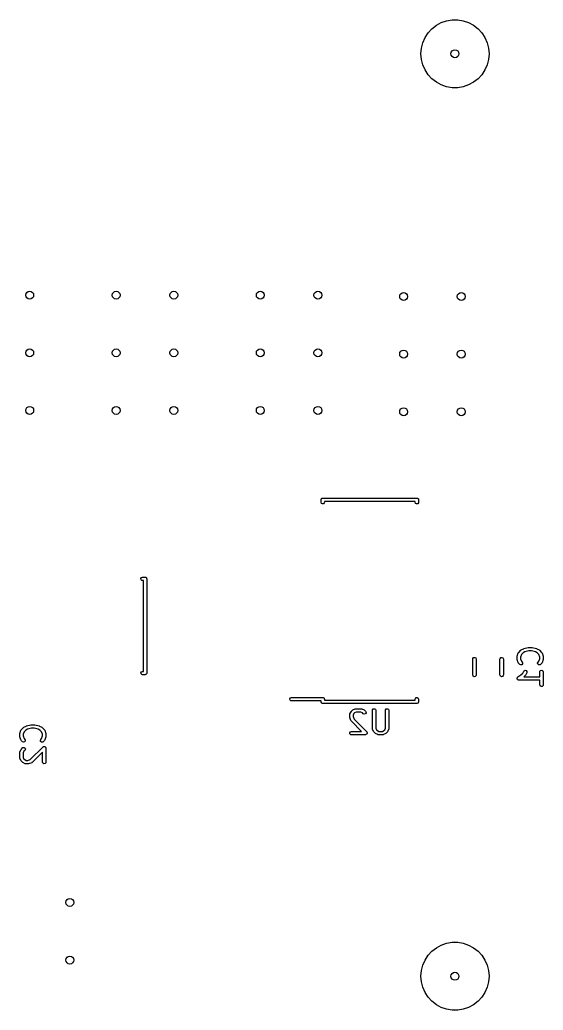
# Model space of a CAD drawing. Extents: x 4.34 to 6.15, y -6.86 to -5.14.
# Drawn here: x 5.245 to 6.153, y -6.859 to -5.141 of the extents above; entities that cross this region are included whole.
import ezdxf

# ---------------------------------------------------------------- set-up
doc = ezdxf.new("R2010")
doc.units = 0
doc.header["$MEASUREMENT"] = 0
doc.layers.add('BLACK', color=7, linetype='CONTINUOUS')

msp = doc.modelspace()

# ---------------------------------------------------------------- linework, layer by layer
at = {"layer": 'BLACK', "linetype": 'CONTINUOUS'}
for p, q in [((5.96, -5.1566), (5.9677, -5.1506)), ((5.9677, -5.1506), (5.9763, -5.1459)), ((5.9763, -5.1459), (5.9855, -5.1428)), ((5.9855, -5.1428), (5.9951, -5.1411)), ((5.9951, -5.1411), (6.0049, -5.1411)), ((6.0049, -5.1411), (6.0145, -5.1428)), ((6.0145, -5.1428), (6.0237, -5.1459)), ((6.0237, -5.1459), (6.0323, -5.1506)), ((6.0323, -5.1506), (6.04, -5.1566)), ((5.9481, -5.1719), (5.9534, -5.1637)), ((5.9534, -5.1637), (5.96, -5.1566)), ((6.04, -5.1566), (6.0466, -5.1637)), ((6.0466, -5.1637), (6.0519, -5.1719)), ((5.9418, -5.1903), (5.9441, -5.1808)), ((5.9441, -5.1808), (5.9481, -5.1719)), ((6.0519, -5.1719), (6.0559, -5.1808)), ((6.0559, -5.1808), (6.0582, -5.1903)), ((5.9409, -5.2), (5.9418, -5.1903)), ((5.9418, -5.2097), (5.9409, -5.2)), ((6.0582, -5.1903), (6.0591, -5.2)), ((6.0591, -5.2), (6.0582, -5.2097)), ((5.9441, -5.2192), (5.9418, -5.2097)), ((5.9481, -5.2281), (5.9441, -5.2192)), ((6.0559, -5.2192), (6.0519, -5.2281)), ((6.0582, -5.2097), (6.0559, -5.2192)), ((5.9534, -5.2363), (5.9481, -5.2281)), ((5.96, -5.2434), (5.9534, -5.2363)), ((6.0466, -5.2363), (6.04, -5.2434)), ((6.0519, -5.2281), (6.0466, -5.2363)), ((5.9677, -5.2494), (5.96, -5.2434)), ((5.9763, -5.2541), (5.9677, -5.2494)), ((5.9855, -5.2572), (5.9763, -5.2541)), ((6.0237, -5.2541), (6.0145, -5.2572)), ((6.0323, -5.2494), (6.0237, -5.2541)), ((6.04, -5.2434), (6.0323, -5.2494)), ((5.9951, -5.2589), (5.9855, -5.2572)), ((6.0049, -5.2589), (5.9951, -5.2589)), ((6.0145, -5.2572), (6.0049, -5.2589)), ((5.7677, -5.9735), (5.7678, -5.9731)), ((5.7677, -5.978), (5.7677, -5.9735)), ((5.7678, -5.9729), (5.7679, -5.9725)), ((5.7678, -5.973), (5.7678, -5.9729)), ((5.7678, -5.9731), (5.7678, -5.973)), ((5.7679, -5.9725), (5.7684, -5.9719)), ((5.7684, -5.9719), (5.7688, -5.9713)), ((5.7688, -5.9713), (5.769, -5.9712)), ((5.769, -5.9712), (5.7692, -5.971)), ((5.7692, -5.971), (5.7699, -5.9708)), ((5.7699, -5.9708), (5.7707, -5.9706)), ((5.7707, -5.9706), (5.9341, -5.9706)), ((5.9311, -5.9765), (5.7736, -5.9765)), ((5.7736, -5.9765), (5.7736, -5.978)), ((5.9311, -5.978), (5.9311, -5.9765)), ((5.9341, -5.9706), (5.9344, -5.9706)), ((5.9344, -5.9706), (5.9346, -5.9706)), ((5.9346, -5.9706), (5.9347, -5.9707)), ((5.9347, -5.9707), (5.9351, -5.9707)), ((5.9351, -5.9707), (5.9357, -5.9712)), ((5.9357, -5.9712), (5.9363, -5.9716)), ((5.9363, -5.9716), (5.9364, -5.9719)), ((5.9364, -5.9719), (5.9366, -5.972)), ((5.9366, -5.972), (5.9367, -5.9728)), ((5.9367, -5.9728), (5.937, -5.9735)), ((5.937, -5.9735), (5.937, -5.978)), ((5.7684, -5.9799), (5.7677, -5.978)), ((5.7702, -5.9809), (5.7684, -5.9799)), ((5.7721, -5.9806), (5.7702, -5.9809)), ((5.7734, -5.9791), (5.7721, -5.9806)), ((5.7736, -5.978), (5.7734, -5.9791)), ((5.9318, -5.9799), (5.9311, -5.978)), ((5.9335, -5.9809), (5.9318, -5.9799)), ((5.9355, -5.9806), (5.9335, -5.9809)), ((5.9368, -5.9791), (5.9355, -5.9806)), ((5.937, -5.978), (5.9368, -5.9791)), ((5.4551, -6.1102), (5.4561, -6.1085)), ((5.4555, -6.1122), (5.4551, -6.1102)), ((5.457, -6.1135), (5.4555, -6.1122)), ((5.4561, -6.1085), (5.458, -6.1078)), ((5.458, -6.1137), (5.457, -6.1135)), ((5.458, -6.1078), (5.4626, -6.1078)), ((5.4596, -6.1137), (5.458, -6.1137)), ((5.4596, -6.2712), (5.4596, -6.1137)), ((5.4626, -6.1078), (5.4629, -6.1078)), ((5.4629, -6.1078), (5.4631, -6.1078)), ((5.4631, -6.1078), (5.4632, -6.1079)), ((5.4632, -6.1079), (5.4636, -6.1079)), ((5.4636, -6.1079), (5.4642, -6.1084)), ((5.4642, -6.1084), (5.4648, -6.1088)), ((5.4648, -6.1088), (5.4649, -6.1091)), ((5.4649, -6.1091), (5.4651, -6.1092)), ((5.4651, -6.1092), (5.4652, -6.11)), ((5.4652, -6.11), (5.4655, -6.1107)), ((5.4655, -6.1107), (5.4655, -6.2741)), ((6.1105, -6.2382), (6.1142, -6.2344)), ((6.1142, -6.2344), (6.115, -6.2339)), ((6.115, -6.2339), (6.1188, -6.232)), ((6.115, -6.2339), (6.115, -6.2339)), ((6.1188, -6.232), (6.1192, -6.2319)), ((6.1192, -6.2319), (6.1194, -6.2318)), ((6.1194, -6.2318), (6.1269, -6.2299)), ((6.1269, -6.2299), (6.1274, -6.2299)), ((6.1274, -6.2299), (6.1276, -6.2298)), ((6.1276, -6.2298), (6.1332, -6.2298)), ((6.1332, -6.2298), (6.1338, -6.2299)), ((6.1338, -6.2299), (6.1339, -6.2299)), ((6.1339, -6.2299), (6.1414, -6.2318)), ((6.1414, -6.2318), (6.1419, -6.232)), ((6.1419, -6.232), (6.142, -6.232)), ((6.142, -6.232), (6.1458, -6.2339)), ((6.1458, -6.2339), (6.1465, -6.2344)), ((6.1465, -6.2344), (6.1465, -6.2344)), ((6.1465, -6.2344), (6.1503, -6.2382)), ((6.0308, -6.2499), (6.031, -6.2489)), ((6.0308, -6.2775), (6.0308, -6.2499)), ((6.031, -6.2489), (6.0323, -6.2474)), ((6.0323, -6.2474), (6.0343, -6.247)), ((6.0343, -6.247), (6.036, -6.248)), ((6.036, -6.248), (6.0367, -6.2499)), ((6.0367, -6.2499), (6.0367, -6.2775)), ((6.078, -6.2499), (6.0782, -6.2489)), ((6.078, -6.2775), (6.078, -6.2499)), ((6.0782, -6.2489), (6.0795, -6.2474)), ((6.0795, -6.2474), (6.0815, -6.247)), ((6.0815, -6.247), (6.0832, -6.248)), ((6.0832, -6.248), (6.0839, -6.2499)), ((6.0839, -6.2499), (6.0839, -6.2775)), ((6.1077, -6.2459), (6.1079, -6.245)), ((6.1077, -6.2496), (6.1077, -6.2459)), ((6.1078, -6.2497), (6.1077, -6.2496)), ((6.1079, -6.2506), (6.1078, -6.2497)), ((6.1079, -6.245), (6.1098, -6.2393)), ((6.1079, -6.245), (6.1079, -6.245)), ((6.1098, -6.2562), (6.1079, -6.2506)), ((6.1098, -6.2393), (6.1103, -6.2384)), ((6.1103, -6.2384), (6.1104, -6.2383)), ((6.1104, -6.2383), (6.1105, -6.2382)), ((6.1152, -6.2419), (6.1137, -6.2464)), ((6.1137, -6.2464), (6.1137, -6.2492)), ((6.1137, -6.2492), (6.1152, -6.2537)), ((6.1181, -6.239), (6.1152, -6.2419)), ((6.1211, -6.2374), (6.1181, -6.239)), ((6.1279, -6.2357), (6.1211, -6.2374)), ((6.1328, -6.2357), (6.1279, -6.2357)), ((6.1397, -6.2374), (6.1328, -6.2357)), ((6.1427, -6.239), (6.1397, -6.2374)), ((6.1456, -6.2419), (6.1427, -6.239)), ((6.1471, -6.2464), (6.1456, -6.2419)), ((6.1456, -6.2537), (6.1471, -6.2492)), ((6.1471, -6.2492), (6.1471, -6.2464)), ((6.1503, -6.2382), (6.1509, -6.239)), ((6.1509, -6.239), (6.1509, -6.2392)), ((6.1509, -6.2392), (6.151, -6.2393)), ((6.151, -6.2393), (6.1529, -6.245)), ((6.1529, -6.2506), (6.151, -6.2562)), ((6.1529, -6.245), (6.153, -6.2458)), ((6.153, -6.2496), (6.1529, -6.2505)), ((6.1529, -6.2505), (6.1529, -6.2506)), ((6.153, -6.2458), (6.153, -6.2459)), ((6.153, -6.2459), (6.153, -6.2496)), ((6.1099, -6.2563), (6.1098, -6.2562)), ((6.1099, -6.2565), (6.1099, -6.2563)), ((6.1105, -6.2574), (6.1099, -6.2565)), ((6.1124, -6.2592), (6.1105, -6.2574)), ((6.1142, -6.2601), (6.1124, -6.2592)), ((6.1161, -6.2596), (6.1142, -6.2601)), ((6.1152, -6.2537), (6.1165, -6.2551)), ((6.1173, -6.2579), (6.1161, -6.2596)), ((6.1165, -6.2551), (6.1171, -6.2559)), ((6.1171, -6.2559), (6.1173, -6.2579)), ((6.1199, -6.27), (6.1218, -6.2692)), ((6.1218, -6.2692), (6.1237, -6.2698)), ((6.1434, -6.2569), (6.1442, -6.2551)), ((6.1439, -6.2588), (6.1434, -6.2569)), ((6.1456, -6.26), (6.1439, -6.2588)), ((6.1442, -6.2551), (6.1456, -6.2537)), ((6.1476, -6.2598), (6.1456, -6.26)), ((6.1473, -6.2711), (6.1486, -6.2696)), ((6.1484, -6.2592), (6.1476, -6.2598)), ((6.1503, -6.2574), (6.1484, -6.2592)), ((6.1486, -6.2696), (6.1506, -6.2692)), ((6.1504, -6.2572), (6.1503, -6.2574)), ((6.1505, -6.2571), (6.1504, -6.2572)), ((6.151, -6.2562), (6.1505, -6.2571)), ((6.1506, -6.2692), (6.1523, -6.2702)), ((5.4551, -6.2736), (5.4561, -6.2718)), ((5.4555, -6.2756), (5.4551, -6.2736)), ((5.457, -6.2769), (5.4555, -6.2756)), ((5.4561, -6.2718), (5.458, -6.2712)), ((5.458, -6.2771), (5.457, -6.2769)), ((5.458, -6.2712), (5.4596, -6.2712)), ((5.4626, -6.2771), (5.458, -6.2771)), ((5.4633, -6.2768), (5.4626, -6.2771)), ((5.464, -6.2767), (5.4633, -6.2768)), ((5.4642, -6.2765), (5.464, -6.2767)), ((5.4645, -6.2764), (5.4642, -6.2765)), ((5.4648, -6.2757), (5.4645, -6.2764)), ((5.4653, -6.2751), (5.4648, -6.2757)), ((5.4654, -6.2747), (5.4653, -6.2751)), ((5.4655, -6.2741), (5.4654, -6.2745)), ((5.4654, -6.2745), (5.4655, -6.2746)), ((5.4655, -6.2746), (5.4654, -6.2747)), ((6.0315, -6.2794), (6.0308, -6.2775)), ((6.0332, -6.2804), (6.0315, -6.2794)), ((6.0352, -6.28), (6.0332, -6.2804)), ((6.0365, -6.2785), (6.0352, -6.28)), ((6.0367, -6.2775), (6.0365, -6.2785)), ((6.0787, -6.2794), (6.078, -6.2775)), ((6.0805, -6.2804), (6.0787, -6.2794)), ((6.0825, -6.28), (6.0805, -6.2804)), ((6.0838, -6.2785), (6.0825, -6.28)), ((6.0839, -6.2775), (6.0838, -6.2785)), ((6.1078, -6.2829), (6.1079, -6.2827)), ((6.1079, -6.2837), (6.1078, -6.2829)), ((6.1079, -6.2826), (6.1084, -6.2819)), ((6.1079, -6.2827), (6.1079, -6.2826)), ((6.108, -6.2846), (6.1079, -6.2837)), ((6.1081, -6.2847), (6.108, -6.2846)), ((6.1081, -6.2849), (6.1081, -6.2847)), ((6.1088, -6.2854), (6.1081, -6.2849)), ((6.1084, -6.2819), (6.1088, -6.2811)), ((6.1088, -6.2811), (6.109, -6.2811)), ((6.1094, -6.286), (6.1088, -6.2854)), ((6.109, -6.2811), (6.1091, -6.2809)), ((6.1091, -6.2809), (6.1144, -6.2774)), ((6.1096, -6.2861), (6.1094, -6.286)), ((6.1097, -6.2862), (6.1096, -6.2861)), ((6.1107, -6.2863), (6.1097, -6.2862)), ((6.1471, -6.2863), (6.1107, -6.2863)), ((6.1144, -6.2774), (6.1176, -6.2741)), ((6.1176, -6.2741), (6.1193, -6.2708)), ((6.1193, -6.2708), (6.1199, -6.27)), ((6.1222, -6.278), (6.1197, -6.2804)), ((6.1197, -6.2804), (6.1471, -6.2804)), ((6.1227, -6.2772), (6.1222, -6.2779)), ((6.1222, -6.2779), (6.1222, -6.278)), ((6.1246, -6.2735), (6.1227, -6.2772)), ((6.1237, -6.2698), (6.1248, -6.2715)), ((6.1248, -6.2715), (6.1246, -6.2735)), ((6.1471, -6.2721), (6.1473, -6.2711)), ((6.1471, -6.2804), (6.1471, -6.2721)), ((6.1471, -6.2946), (6.1471, -6.2863)), ((6.1523, -6.2702), (6.153, -6.2721)), ((6.153, -6.2721), (6.153, -6.2946)), ((6.1478, -6.2965), (6.1471, -6.2946)), ((6.1496, -6.2976), (6.1478, -6.2965)), ((6.1515, -6.2972), (6.1496, -6.2976)), ((6.1528, -6.2957), (6.1515, -6.2972)), ((6.153, -6.2946), (6.1528, -6.2957)), ((5.7136, -6.3189), (5.7146, -6.3171)), ((5.714, -6.3209), (5.7136, -6.3189)), ((5.7155, -6.3222), (5.714, -6.3209)), ((5.7146, -6.3171), (5.7165, -6.3164)), ((5.7165, -6.3164), (5.7707, -6.3164)), ((5.7707, -6.3164), (5.7711, -6.3165)), ((5.7711, -6.3165), (5.7712, -6.3165)), ((5.7712, -6.3165), (5.7713, -6.3165)), ((5.7713, -6.3165), (5.7717, -6.3166)), ((5.7717, -6.3166), (5.7723, -6.3171)), ((5.7723, -6.3171), (5.7729, -6.3175)), ((5.7729, -6.3175), (5.773, -6.3177)), ((5.773, -6.3177), (5.7732, -6.3179)), ((5.7732, -6.3179), (5.7734, -6.3187)), ((5.7734, -6.3187), (5.7736, -6.3194)), ((5.7736, -6.3194), (5.7736, -6.321)), ((5.7736, -6.321), (5.9311, -6.321)), ((5.9311, -6.3194), (5.9313, -6.3184)), ((5.9311, -6.321), (5.9311, -6.3194)), ((5.9313, -6.3184), (5.9326, -6.3168)), ((5.9326, -6.3168), (5.9346, -6.3165)), ((5.9346, -6.3165), (5.9363, -6.3175)), ((5.9363, -6.3175), (5.937, -6.3194)), ((5.937, -6.3194), (5.937, -6.3239)), ((5.7165, -6.3223), (5.7155, -6.3222)), ((5.7677, -6.3223), (5.7165, -6.3223)), ((5.7677, -6.3239), (5.7677, -6.3223)), ((5.768, -6.3246), (5.7677, -6.3239)), ((5.7681, -6.3254), (5.768, -6.3246)), ((5.7683, -6.3256), (5.7681, -6.3254)), ((5.7684, -6.3258), (5.7683, -6.3256)), ((5.7691, -6.3262), (5.7684, -6.3258)), ((5.7697, -6.3267), (5.7691, -6.3262)), ((5.77, -6.3267), (5.7697, -6.3267)), ((5.7702, -6.3268), (5.77, -6.3267)), ((5.7703, -6.3268), (5.7702, -6.3268)), ((5.7707, -6.3269), (5.7703, -6.3268)), ((5.9341, -6.3269), (5.7707, -6.3269)), ((5.8222, -6.3386), (5.8229, -6.3381)), ((5.8229, -6.3381), (5.8267, -6.3362)), ((5.8229, -6.3381), (5.8229, -6.3381)), ((5.8267, -6.3362), (5.8277, -6.3359)), ((5.8277, -6.3359), (5.8278, -6.336)), ((5.8278, -6.336), (5.828, -6.3359)), ((5.828, -6.3359), (5.8374, -6.3359)), ((5.8374, -6.3359), (5.8384, -6.3361)), ((5.8384, -6.3361), (5.8385, -6.3362)), ((5.8385, -6.3362), (5.8387, -6.3362)), ((5.8387, -6.3362), (5.8424, -6.3381)), ((5.8424, -6.3381), (5.8431, -6.3386)), ((5.8569, -6.3389), (5.8571, -6.3378)), ((5.8571, -6.3378), (5.8584, -6.3363)), ((5.8584, -6.3363), (5.8604, -6.336)), ((5.8604, -6.336), (5.8621, -6.337)), ((5.8621, -6.337), (5.8628, -6.3389)), ((5.8794, -6.3389), (5.8796, -6.3378)), ((5.8796, -6.3378), (5.8809, -6.3363)), ((5.8809, -6.3363), (5.8829, -6.336)), ((5.8829, -6.336), (5.8846, -6.337)), ((5.8846, -6.337), (5.8853, -6.3389)), ((5.9348, -6.3266), (5.9341, -6.3269)), ((5.9355, -6.3265), (5.9348, -6.3266)), ((5.9357, -6.3263), (5.9355, -6.3265)), ((5.936, -6.3262), (5.9357, -6.3263)), ((5.9363, -6.3255), (5.936, -6.3262)), ((5.9368, -6.3249), (5.9363, -6.3255)), ((5.9369, -6.3245), (5.9368, -6.3249)), ((5.937, -6.3239), (5.9369, -6.3243)), ((5.9369, -6.3243), (5.937, -6.3244)), ((5.937, -6.3244), (5.9369, -6.3245)), ((5.8175, -6.3464), (5.8177, -6.3453)), ((5.8175, -6.3501), (5.8175, -6.3464)), ((5.8176, -6.3502), (5.8175, -6.3501)), ((5.8177, -6.351), (5.8176, -6.3502)), ((5.8177, -6.3453), (5.8178, -6.3452)), ((5.8196, -6.3567), (5.8177, -6.351)), ((5.8178, -6.3452), (5.8179, -6.345)), ((5.8179, -6.345), (5.8197, -6.3413)), ((5.8197, -6.3413), (5.8203, -6.3406)), ((5.8203, -6.3405), (5.8222, -6.3386)), ((5.8203, -6.3406), (5.8203, -6.3405)), ((5.8248, -6.3444), (5.8234, -6.3471)), ((5.8234, -6.3471), (5.8234, -6.3496)), ((5.8234, -6.3496), (5.8249, -6.3541)), ((5.826, -6.3432), (5.8248, -6.3444)), ((5.8249, -6.3541), (5.847, -6.3761)), ((5.8287, -6.3418), (5.826, -6.3432)), ((5.8367, -6.3418), (5.8287, -6.3418)), ((5.8394, -6.3432), (5.8367, -6.3418)), ((5.8409, -6.3447), (5.8394, -6.3432)), ((5.8427, -6.3456), (5.8409, -6.3447)), ((5.8447, -6.345), (5.8427, -6.3456)), ((5.8431, -6.3386), (5.8432, -6.3386)), ((5.8432, -6.3386), (5.8451, -6.3405)), ((5.8458, -6.3434), (5.8447, -6.345)), ((5.8451, -6.3405), (5.8457, -6.3414)), ((5.8457, -6.3414), (5.8458, -6.3434)), ((5.8569, -6.3707), (5.8569, -6.3389)), ((5.8628, -6.3389), (5.8628, -6.37)), ((5.8794, -6.37), (5.8794, -6.3389)), ((5.8853, -6.3389), (5.8853, -6.3707)), ((5.2473, -6.3733), (5.2478, -6.3724)), ((5.2478, -6.3724), (5.2479, -6.3724)), ((5.2479, -6.3724), (5.248, -6.3722)), ((5.248, -6.3722), (5.2518, -6.3684)), ((5.2518, -6.3684), (5.2525, -6.3679)), ((5.2525, -6.3679), (5.2563, -6.366)), ((5.2525, -6.3679), (5.2525, -6.3679)), ((5.2586, -6.3714), (5.2556, -6.373)), ((5.2563, -6.366), (5.2568, -6.3659)), ((5.2568, -6.3659), (5.2569, -6.3658)), ((5.2569, -6.3658), (5.2644, -6.3639)), ((5.2655, -6.3697), (5.2586, -6.3714)), ((5.2644, -6.3639), (5.265, -6.3639)), ((5.265, -6.3639), (5.2651, -6.3638)), ((5.2651, -6.3638), (5.2707, -6.3638)), ((5.2704, -6.3697), (5.2655, -6.3697)), ((5.2772, -6.3714), (5.2704, -6.3697)), ((5.2707, -6.3638), (5.2713, -6.3639)), ((5.2713, -6.3639), (5.2714, -6.3639)), ((5.2714, -6.3639), (5.2789, -6.3658)), ((5.2802, -6.373), (5.2772, -6.3714)), ((5.2789, -6.3658), (5.2794, -6.366)), ((5.2794, -6.366), (5.2795, -6.366)), ((5.2795, -6.366), (5.2833, -6.3679)), ((5.2833, -6.3679), (5.284, -6.3684)), ((5.284, -6.3684), (5.2841, -6.3684)), ((5.2841, -6.3684), (5.2878, -6.3722)), ((5.2878, -6.3722), (5.2884, -6.373)), ((5.8197, -6.3568), (5.8196, -6.3567)), ((5.8197, -6.357), (5.8197, -6.3568)), ((5.8203, -6.3578), (5.8197, -6.357)), ((5.8377, -6.3753), (5.8203, -6.3578)), ((5.857, -6.3709), (5.8569, -6.3707)), ((5.8569, -6.3711), (5.857, -6.3709)), ((5.8572, -6.3721), (5.8569, -6.3711)), ((5.8591, -6.3758), (5.8572, -6.3721)), ((5.8628, -6.37), (5.8642, -6.3727)), ((5.8781, -6.3727), (5.8794, -6.37)), ((5.885, -6.3721), (5.8831, -6.3758)), ((5.8851, -6.3717), (5.885, -6.3719)), ((5.885, -6.3719), (5.885, -6.3721)), ((5.8853, -6.3707), (5.8851, -6.3717)), ((5.2453, -6.3799), (5.2454, -6.379)), ((5.2453, -6.3837), (5.2453, -6.3799)), ((5.2454, -6.3846), (5.2453, -6.3837)), ((5.2453, -6.3837), (5.2453, -6.3837)), ((5.2454, -6.379), (5.2473, -6.3733)), ((5.2454, -6.379), (5.2454, -6.379)), ((5.2473, -6.3902), (5.2454, -6.3846)), ((5.2527, -6.3759), (5.2512, -6.3804)), ((5.2512, -6.3804), (5.2512, -6.3832)), ((5.2512, -6.3832), (5.2527, -6.3877)), ((5.2556, -6.373), (5.2527, -6.3759)), ((5.2527, -6.3877), (5.2541, -6.3891)), ((5.2541, -6.3891), (5.2546, -6.3899)), ((5.2831, -6.3759), (5.2802, -6.373)), ((5.2809, -6.3909), (5.2818, -6.3891)), ((5.2818, -6.3891), (5.2831, -6.3877)), ((5.2846, -6.3804), (5.2831, -6.3759)), ((5.2831, -6.3877), (5.2846, -6.3832)), ((5.2846, -6.3832), (5.2846, -6.3804)), ((5.2884, -6.373), (5.2884, -6.3732)), ((5.2884, -6.3732), (5.2885, -6.3733)), ((5.2885, -6.3733), (5.2904, -6.379)), ((5.2904, -6.3846), (5.2885, -6.3902)), ((5.2904, -6.379), (5.2905, -6.3798)), ((5.2905, -6.3837), (5.2904, -6.3845)), ((5.2904, -6.3845), (5.2904, -6.3846)), ((5.2905, -6.3798), (5.2905, -6.3799)), ((5.2905, -6.3799), (5.2905, -6.3837)), ((5.8176, -6.3777), (5.8186, -6.376)), ((5.8179, -6.3797), (5.8176, -6.3777)), ((5.8195, -6.381), (5.8179, -6.3797)), ((5.8186, -6.376), (5.8205, -6.3753)), ((5.8205, -6.3812), (5.8195, -6.381)), ((5.8205, -6.3753), (5.8377, -6.3753)), ((5.8449, -6.3812), (5.8205, -6.3812)), ((5.8457, -6.3809), (5.8449, -6.3812)), ((5.8466, -6.3806), (5.8457, -6.3809)), ((5.8468, -6.3805), (5.8466, -6.3805)), ((5.8466, -6.3805), (5.8466, -6.3806)), ((5.8472, -6.3797), (5.8468, -6.3805)), ((5.847, -6.3761), (5.8473, -6.3767)), ((5.8477, -6.379), (5.8472, -6.3797)), ((5.8473, -6.3767), (5.8474, -6.3768)), ((5.8474, -6.3768), (5.8474, -6.3768)), ((5.8474, -6.3768), (5.8475, -6.377)), ((5.8475, -6.377), (5.8476, -6.3779)), ((5.8476, -6.3779), (5.8478, -6.3787)), ((5.8478, -6.3787), (5.8477, -6.3789)), ((5.8477, -6.3789), (5.8477, -6.379)), ((5.8596, -6.3766), (5.8591, -6.3758)), ((5.8591, -6.3758), (5.8591, -6.3758)), ((5.8615, -6.3784), (5.8596, -6.3766)), ((5.8616, -6.3785), (5.8615, -6.3784)), ((5.8623, -6.379), (5.8616, -6.3785)), ((5.866, -6.3809), (5.8623, -6.379)), ((5.8642, -6.3727), (5.8654, -6.3739)), ((5.8654, -6.3739), (5.8681, -6.3753)), ((5.8662, -6.3809), (5.866, -6.3809)), ((5.8664, -6.381), (5.8662, -6.3809)), ((5.8674, -6.3812), (5.8664, -6.381)), ((5.8749, -6.3812), (5.8674, -6.3812)), ((5.8681, -6.3753), (5.8742, -6.3753)), ((5.8742, -6.3753), (5.8769, -6.3739)), ((5.875, -6.3811), (5.8749, -6.3812)), ((5.8752, -6.3812), (5.875, -6.3811)), ((5.8762, -6.3809), (5.8752, -6.3812)), ((5.8799, -6.379), (5.8762, -6.3809)), ((5.8769, -6.3739), (5.8781, -6.3727)), ((5.88, -6.3789), (5.8799, -6.379)), ((5.8807, -6.3784), (5.88, -6.3789)), ((5.8826, -6.3766), (5.8807, -6.3784)), ((5.8831, -6.3758), (5.8826, -6.3765)), ((5.8826, -6.3765), (5.8826, -6.3766)), ((5.2456, -6.4105), (5.2475, -6.4067)), ((5.2474, -6.3904), (5.2473, -6.3902)), ((5.2474, -6.3905), (5.2474, -6.3904)), ((5.248, -6.3914), (5.2474, -6.3905)), ((5.2475, -6.4067), (5.248, -6.406)), ((5.2499, -6.3932), (5.248, -6.3914)), ((5.248, -6.4059), (5.2499, -6.4041)), ((5.248, -6.406), (5.248, -6.4059)), ((5.2517, -6.3941), (5.2499, -6.3932)), ((5.2499, -6.4041), (5.2507, -6.4035)), ((5.2507, -6.4035), (5.2527, -6.4033)), ((5.2537, -6.3936), (5.2517, -6.3941)), ((5.2527, -6.4033), (5.2544, -6.4045)), ((5.2548, -6.3919), (5.2537, -6.3936)), ((5.2549, -6.4064), (5.2541, -6.4082)), ((5.2544, -6.4045), (5.2549, -6.4064)), ((5.2546, -6.3899), (5.2548, -6.3919)), ((5.2635, -6.4242), (5.2855, -6.4022)), ((5.2814, -6.3928), (5.2809, -6.3909)), ((5.2831, -6.394), (5.2814, -6.3928)), ((5.2851, -6.3938), (5.2831, -6.394)), ((5.2859, -6.3932), (5.2851, -6.3938)), ((5.2855, -6.4022), (5.286, -6.4018)), ((5.2878, -6.3914), (5.2859, -6.3932)), ((5.286, -6.4018), (5.2861, -6.4017)), ((5.2861, -6.4017), (5.2862, -6.4017)), ((5.2862, -6.4017), (5.2863, -6.4016)), ((5.2863, -6.4016), (5.2872, -6.4015)), ((5.2872, -6.4015), (5.2881, -6.4014)), ((5.2879, -6.3912), (5.2878, -6.3914)), ((5.288, -6.3911), (5.2879, -6.3912)), ((5.2885, -6.3902), (5.288, -6.3911)), ((5.2881, -6.4014), (5.2882, -6.4014)), ((5.2882, -6.4014), (5.2884, -6.4014)), ((5.2884, -6.4014), (5.2891, -6.4019)), ((5.2891, -6.4019), (5.2899, -6.4024)), ((5.2899, -6.4024), (5.2899, -6.4025)), ((5.2899, -6.4025), (5.29, -6.4026)), ((5.29, -6.4026), (5.2902, -6.4034)), ((5.2902, -6.4034), (5.2905, -6.4043)), ((5.2905, -6.4043), (5.2905, -6.4287)), ((5.2453, -6.4118), (5.2454, -6.4108)), ((5.2453, -6.4212), (5.2453, -6.4118)), ((5.2453, -6.4213), (5.2453, -6.4212)), ((5.2453, -6.4215), (5.2453, -6.4213)), ((5.2456, -6.4225), (5.2453, -6.4215)), ((5.2454, -6.4108), (5.2456, -6.4106)), ((5.2456, -6.4106), (5.2456, -6.4105)), ((5.2475, -6.4262), (5.2456, -6.4225)), ((5.2525, -6.4098), (5.2512, -6.4125)), ((5.2512, -6.4125), (5.2512, -6.4205)), ((5.2512, -6.4205), (5.2525, -6.4232)), ((5.2541, -6.4082), (5.2525, -6.4098)), ((5.2525, -6.4232), (5.2537, -6.4243)), ((5.259, -6.4257), (5.2635, -6.4242)), ((5.2846, -6.4114), (5.2672, -6.4289)), ((5.2846, -6.4287), (5.2846, -6.4114)), ((5.2475, -6.4263), (5.2475, -6.4262)), ((5.248, -6.427), (5.2475, -6.4263)), ((5.2499, -6.4289), (5.248, -6.427)), ((5.2507, -6.4294), (5.2499, -6.4289)), ((5.2499, -6.4289), (5.2499, -6.4289)), ((5.2544, -6.4313), (5.2507, -6.4294)), ((5.2537, -6.4243), (5.2564, -6.4257)), ((5.2546, -6.4313), (5.2544, -6.4313)), ((5.2547, -6.4314), (5.2546, -6.4313)), ((5.2557, -6.4316), (5.2547, -6.4314)), ((5.2595, -6.4316), (5.2557, -6.4316)), ((5.2564, -6.4257), (5.259, -6.4257)), ((5.2604, -6.4315), (5.2595, -6.4316)), ((5.2595, -6.4316), (5.2595, -6.4316)), ((5.266, -6.4296), (5.2604, -6.4315)), ((5.2662, -6.4295), (5.266, -6.4296)), ((5.2663, -6.4295), (5.2662, -6.4295)), ((5.2672, -6.4289), (5.2663, -6.4295)), ((5.2853, -6.4305), (5.2846, -6.4287)), ((5.2871, -6.4316), (5.2853, -6.4305)), ((5.2891, -6.4312), (5.2871, -6.4316)), ((5.2904, -6.4297), (5.2891, -6.4312)), ((5.2905, -6.4287), (5.2904, -6.4297)), ((5.96, -6.7566), (5.9677, -6.7506)), ((5.9677, -6.7506), (5.9763, -6.7459)), ((5.9763, -6.7459), (5.9855, -6.7428)), ((5.9855, -6.7428), (5.9951, -6.7411)), ((5.9951, -6.7411), (6.0049, -6.7411)), ((6.0049, -6.7411), (6.0145, -6.7428)), ((6.0145, -6.7428), (6.0237, -6.7459)), ((6.0237, -6.7459), (6.0323, -6.7506)), ((6.0323, -6.7506), (6.04, -6.7566)), ((5.9481, -6.7719), (5.9534, -6.7637)), ((5.9534, -6.7637), (5.96, -6.7566)), ((6.04, -6.7566), (6.0466, -6.7637)), ((6.0466, -6.7637), (6.0519, -6.7719)), ((5.9418, -6.7903), (5.9441, -6.7808)), ((5.9441, -6.7808), (5.9481, -6.7719)), ((6.0519, -6.7719), (6.0559, -6.7808)), ((6.0559, -6.7808), (6.0582, -6.7903)), ((5.9409, -6.8), (5.9418, -6.7903)), ((5.9418, -6.8097), (5.9409, -6.8)), ((6.0582, -6.7903), (6.0591, -6.8)), ((6.0591, -6.8), (6.0582, -6.8097)), ((5.9441, -6.8192), (5.9418, -6.8097)), ((5.9481, -6.8281), (5.9441, -6.8192)), ((6.0559, -6.8192), (6.0519, -6.8281)), ((6.0582, -6.8097), (6.0559, -6.8192)), ((5.9534, -6.8363), (5.9481, -6.8281)), ((5.96, -6.8434), (5.9534, -6.8363)), ((6.0466, -6.8363), (6.04, -6.8434)), ((6.0519, -6.8281), (6.0466, -6.8363)), ((5.9677, -6.8494), (5.96, -6.8434)), ((5.9763, -6.8541), (5.9677, -6.8494)), ((6.0323, -6.8494), (6.0237, -6.8541)), ((6.04, -6.8434), (6.0323, -6.8494)), ((5.9855, -6.8572), (5.9763, -6.8541)), ((5.9951, -6.8589), (5.9855, -6.8572)), ((6.0049, -6.8589), (5.9951, -6.8589)), ((6.0145, -6.8572), (6.0049, -6.8589)), ((6.0237, -6.8541), (6.0145, -6.8572))]:
    msp.add_line(p, q, dxfattribs=at)
at = {"layer": 'BLACK'}
for centre in [(6, -5.2), (5.2624, -5.6187), (5.4124, -5.6187), (5.5124, -5.6187), (5.6624, -5.6187), (5.7624, -5.6187), (5.911, -5.621), (6.011, -5.621), (5.2624, -5.7187), (5.4124, -5.7187), (5.5124, -5.7187), (5.6624, -5.7187), (5.7624, -5.7187), (5.911, -5.721), (6.011, -5.721), (5.2624, -5.8187), (5.4124, -5.8187), (5.5124, -5.8187), (5.6624, -5.8187), (5.7624, -5.8187), (5.911, -5.821), (6.011, -5.821), (5.332, -6.672), (5.332, -6.772), (6, -6.8)]:
    msp.add_circle(centre, 0.00689, dxfattribs=at)

doc.saveas('drawing.dxf')
